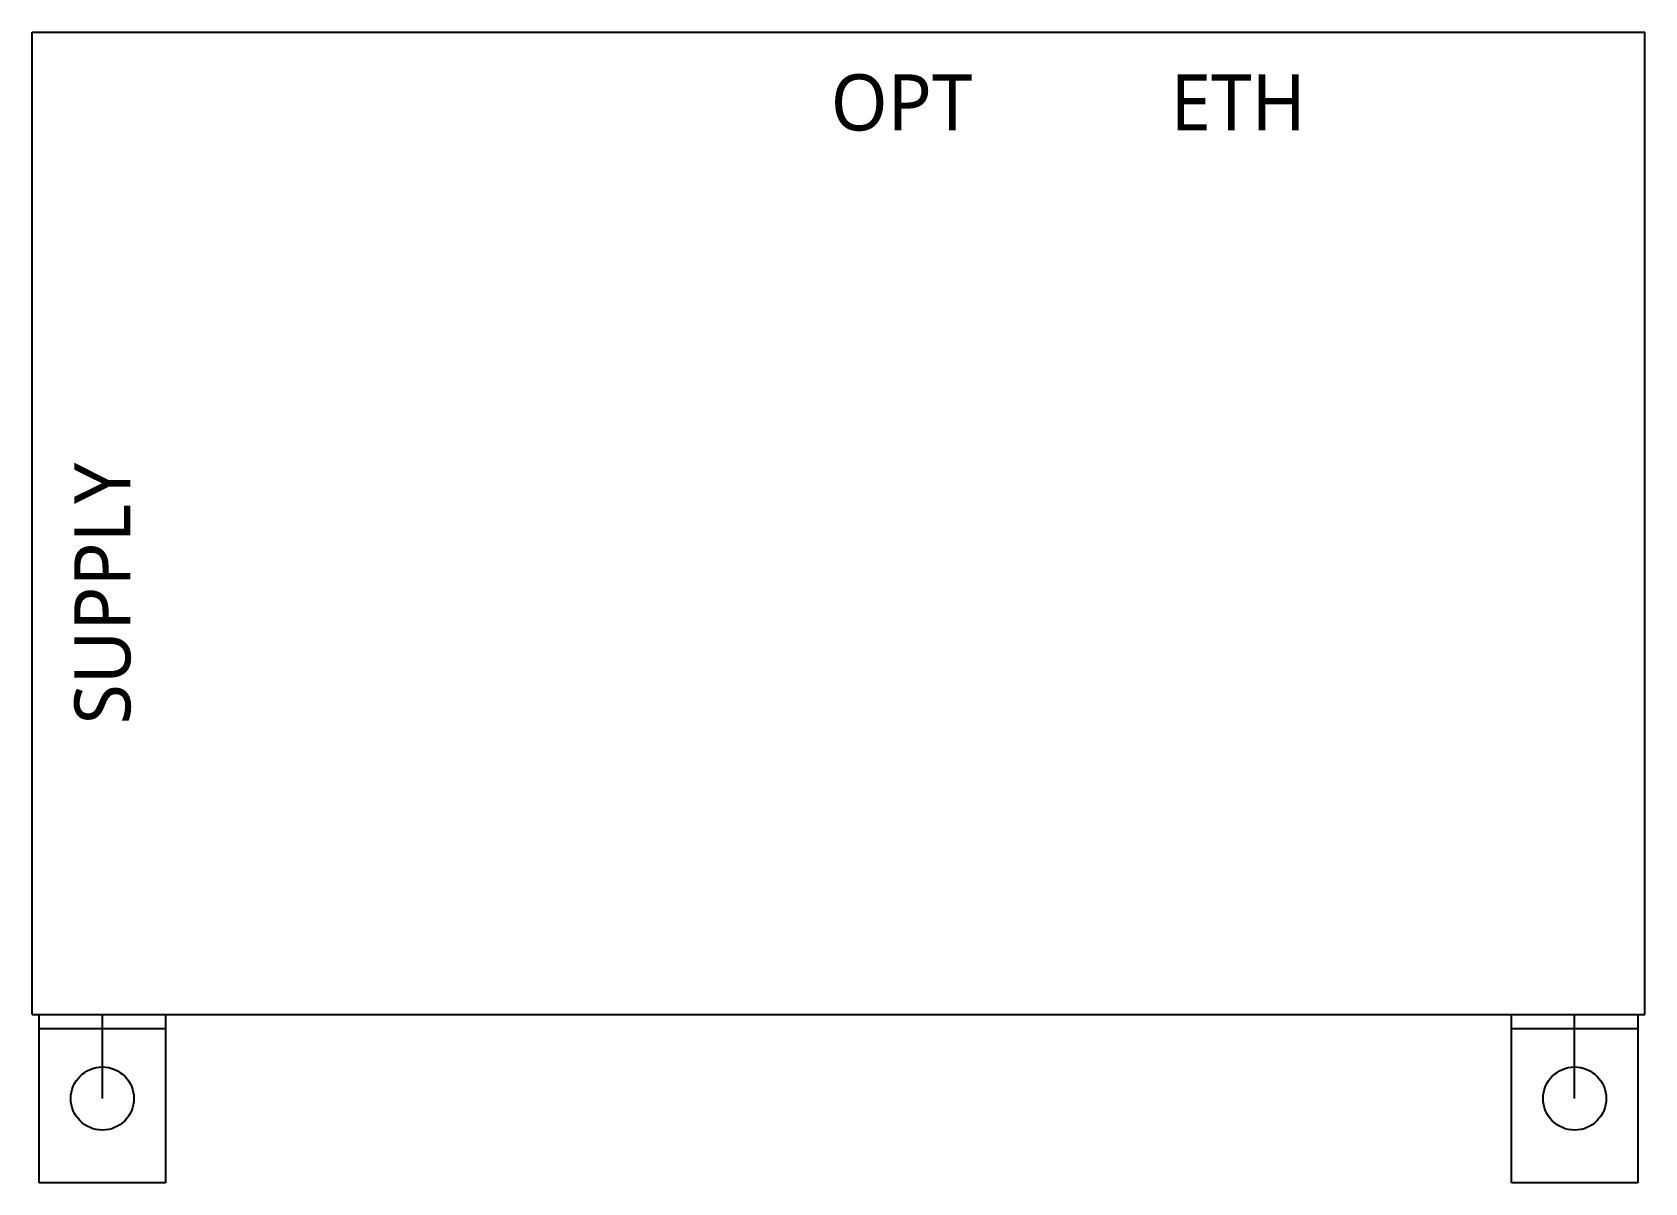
# Model space of a CAD drawing. Header units: millimetres. Extents: x 0 to 115, y -12 to 70.
import ezdxf
from ezdxf.enums import TextEntityAlignment as Align

# ---------------------------------------------------------------- set-up
doc = ezdxf.new("R2010")
doc.units = ezdxf.units.MM
doc.layers.get('0').update_dxf_attribs({"color": 18, "lineweight": 25, "true_color": 0x000000})
doc.styles.add('textstyle3', font='segoeui.ttf')

msp = doc.modelspace()

# ---------------------------------------------------------------- linework, layer by layer
for p, q in [((0, 0), (0, 70)), ((0, 70), (115, 70)), ((115, 0), (115, 70)), ((0, 0), (115, 0)), ((0.5, 0), (9.5, 0)), ((0.5, -12), (0.5, 0)), ((5, -6), (5, 0)), ((9.5, 0), (9.5, -12)), ((105.5, 0), (114.5, 0)), ((105.5, -12), (105.5, 0)), ((110, -6), (110, 0)), ((114.5, 0), (114.5, -12)), ((0.5, -1), (9.5, -1)), ((105.5, -1), (114.5, -1)), ((9.5, -12), (0.5, -12)), ((114.5, -12), (105.5, -12))]:
    msp.add_line(p, q)
for centre in [(5, -6), (110, -6)]:
    msp.add_circle(centre, 2.25)

# ---------------------------------------------------------------- texts
at = {"style": 'textstyle3'}
for s, p in [('OPT', (62, 65)), ('ETH', (86, 65))]:
    msp.add_text(s, height=4, dxfattribs=at).set_placement(p, align=Align.MIDDLE_CENTER)
msp.add_text('SUPPLY', height=4, rotation=90, dxfattribs=at).set_placement((5, 30), align=Align.MIDDLE_CENTER)

doc.saveas('drawing.dxf')
